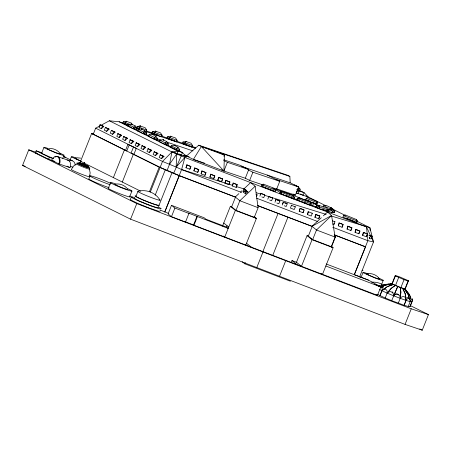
<?xml version="1.0" encoding="UTF-8"?>
<svg xmlns="http://www.w3.org/2000/svg" width="451" height="451" viewBox="0 0 451 451"><rect width="100%" height="100%" fill="white"/><g stroke="black" fill="none" stroke-linecap="round" stroke-linejoin="round"><path stroke-width="0.68" d="M400.223 298.337A3.704 3.647 -46.6 0 0 393.593 295.783L400.223 298.337L400.843 292.18L400.296 287.45L397.686 286.447L391.682 300.659L385.216 297.964M256.162 218.233L254.279 217.348L258.119 207.708L239.853 200.729L235.281 197.008L179.188 175.586L167.152 170.281L169.553 164.249L171.932 151.942L178.06 151.091L182.503 152.59L186.539 156.88L171.932 151.942L109.339 120.795L101.018 125.282M89.422 176.741L90.161 172.942L89.411 169.142M299.222 211.288L299.926 208.328L304.109 210.048L303.038 212.737L299.222 211.288L300.293 208.599M303.038 212.737L303.461 210.961M307.424 214.586L308.129 211.62L312.312 213.346L311.241 216.035L307.424 214.586L308.495 211.897M314.933 217.326L315.638 214.366L319.821 216.085L318.75 218.774L314.933 217.326L316.004 214.642L315.638 214.366M318.75 218.774L319.455 215.815M332.624 224L333.898 224.48L334.174 223.296M338.289 225.833L338.994 222.867L343.177 224.592L342.106 227.281L338.289 225.833L339.361 223.144M342.106 227.281L342.67 224.908M347.061 229.108L347.76 226.143L351.943 227.868L350.878 230.557L347.061 229.108L348.127 226.419L347.76 226.143M350.878 230.557L351.577 227.592M358.872 233.776L359.577 230.816L359.943 231.092L358.872 233.776L355.055 232.333L355.76 229.367L358.303 230.331M362.604 235.349L363.309 232.389L367.492 234.108L366.421 236.798L362.604 235.349L363.675 232.665M366.421 236.798L366.843 235.022M186.009 167.766L186.793 164.835L190.931 166.554L189.86 169.243L186.009 167.766L187.08 165.077L186.793 164.835M189.86 169.243L190.643 166.306M193.896 170.861L194.674 167.93L198.812 169.649L197.747 172.338L193.896 170.861L194.962 168.172L194.674 167.93M197.747 172.338L198.525 169.401M201.09 173.872L201.873 170.935L206.011 172.654L204.94 175.343L201.09 173.872L202.161 171.183L201.873 170.935M204.94 175.343L205.724 172.412M209.912 177.125L210.696 174.187L214.834 175.907L213.763 178.596L209.912 177.125L210.983 174.436L210.696 174.187M213.763 178.596L214.546 175.665M217.799 180.22L218.577 177.282L222.715 179.002L221.65 181.691L217.799 180.22L218.865 177.531L218.577 177.282M221.65 181.691L222.428 178.759M224.993 183.224L225.776 180.293L229.914 182.012L228.843 184.701L224.993 183.224L226.064 180.535L225.776 180.293M228.843 184.701L229.627 181.764M236.984 184.504L237.271 184.752L236.2 187.441L232.35 185.964L233.133 183.033L236.341 184.262M236.2 187.441L236.826 185.09M275.431 200.52L275.747 199.348L279.885 201.073L278.814 203.756L276.891 203.023M282.636 203.846L282.946 202.674M168.77 213.498L164.745 211.874L181.59 169.553L184.91 157.461L171.932 151.942L162.501 161.435L150.301 192.092M410.162 305.507L428.45 314.606L422.243 330.205L405.06 324.399L130.576 219.18L22.55 165.421L28.757 149.822L36.08 152.303M54.898 161.396L48.561 159.271L35.398 152.782L36.176 150.82L42.011 152.776M48.415 148.576L44.66 147.325L43.843 147.618L41.56 153.351L53.432 158.589M48.561 159.271L49.339 157.314L36.176 150.82M62.757 158.329L64.025 155.144L59.498 152.923M70.074 160.082L71.343 156.892L72.34 156.672L76.788 158.171M79.85 163.115L91.621 133.535L93.571 134.189M99.829 125.925L95.663 128.169L93.261 134.206L126.754 151.017L129.155 144.98L127.949 144.235L125.547 150.273M100.066 124.848L99 127.537L101.351 128.704L103.815 126.489L100.066 124.848L103.815 126.489M101.351 128.704L102.416 126.015M105.382 127.492L104.311 130.181L106.661 131.348L109.125 129.133L105.382 127.492L109.125 129.133M106.661 131.348L107.733 128.659M90.059 175.811L88.886 178.759A14.037 0.93 21.7 0 0 94.879 182.119A14.037 0.93 21.7 0 0 109.069 187.717M111.346 130.463L110.275 133.146L112.626 134.319L115.09 132.104L111.346 130.463L115.09 132.104M112.626 134.319L113.697 131.63M117.869 133.705L116.803 136.394L119.149 137.566L121.612 135.345L117.869 133.705L121.612 135.345M128.343 125.53L125.034 124.408L126.348 121.353L123.315 121.815L122.74 123.27L128.033 125.062M119.149 137.566L120.22 134.877M133.265 128.202L136.478 129.781L133.208 128.67L127.791 125.959L128.372 124.51L131.455 124.036L132.228 124.352L131.799 124.211M123.726 136.619L122.655 139.308L125.006 140.475L127.47 138.26L123.726 136.619L127.47 138.26M125.006 140.475L126.077 137.792M110.636 182.463L108.358 188.18A11.63 0.772 21.7 0 0 119.03 193.389A11.63 0.772 21.7 0 0 129.561 196.563M113.381 177.615L124.425 149.856M133.208 128.67L133.789 127.216L135.176 125.897L136.856 128.259L136.275 129.708M130.108 139.799L129.042 142.488L131.388 143.655L133.851 141.439L130.108 139.799L133.851 141.439M139.725 128.986L136.416 127.87L138.863 129.087L140.176 126.026L137.143 126.494L136.568 127.943L139.878 129.065M131.388 143.655L132.459 140.966M143.26 133.146L146.271 134.652L143.001 133.541L137.583 130.835L138.164 129.381L141.248 128.907L142.02 129.228L141.676 129.054M133.44 147.111L131.038 153.148L133.885 154.417L136.287 148.385L129.155 144.98M136.202 142.832L135.131 145.515L137.482 146.688L139.945 144.472L136.202 142.832L139.945 144.472M122.306 182.052L133.355 154.298M137.482 146.688L138.553 143.999M143.001 133.541L143.576 132.092L144.963 130.767L146.643 133.13L146.068 134.584L143.66 133.378M140.176 126.026L139.861 125.868L145.177 127.718L146.727 130.097L146.147 131.551L144.822 131.1M142.014 145.724L140.943 148.407L143.294 149.58L145.758 147.364L142.014 145.724L145.758 147.364M152.551 134.466L149.039 134.793L148.458 136.247L153.876 138.953L157.151 140.064L154.141 138.558M143.294 149.58L144.365 146.891M155.578 131.235L155.257 131.072L160.579 132.927L162.123 135.306L161.548 136.754L154.259 134.291L155.578 131.235L152.545 131.698L151.964 133.152L158.589 135.39M148.052 148.729L146.981 151.412L149.332 152.585L151.795 150.369L148.052 148.729L151.795 150.369M129.589 196.895L131.861 191.185M153.876 138.953L154.456 137.504L155.843 136.179L157.523 138.542L156.942 139.996M134.477 197.594L132.47 196.924L131.162 197.318L130.215 199.692L137.713 203.378L149.631 208.193L158.977 211.322L160.291 210.927M149.332 152.585L150.403 149.895M154.197 151.784L153.131 154.473L155.477 155.64L157.94 153.425L154.197 151.784L157.94 153.425M163.341 139.906L163.769 140.052L162.997 139.737L159.913 140.205L159.338 141.659L164.756 144.365L168.026 145.476L165.015 143.97M155.477 155.64L156.548 152.957M130.576 219.18L136.783 203.587L28.757 149.822M160.246 154.794L159.18 157.484L161.531 158.656L163.995 156.435L160.246 154.794L163.995 156.435M170.608 136.315L167.575 136.777L166.994 138.231L174.278 140.695L166.842 138.153L176.572 141.834L177.153 140.385L175.602 138.006L170.286 136.157L170.608 136.315L169.288 139.37M164.756 144.365L165.331 142.916L166.718 141.591L168.398 143.954L167.823 145.408M161.531 158.656L162.597 155.967M149.439 191.692L159.197 167.163L91.621 133.535M174.283 148.61L179.306 151.091L176.031 149.98L170.613 147.268L171.194 145.82L174.278 145.346L175.05 145.662L174.622 145.521M155.195 195.165L165.252 169.892L131.94 153.453M176.031 149.98L176.612 148.526L177.998 147.206L179.678 149.569L179.098 151.017M186.021 141.524L185.705 141.366L191.021 143.215L192.571 145.594L191.991 147.049L184.707 144.585L186.021 141.524L182.988 141.992L182.413 143.441L189.037 145.679M158.572 206.451L171.983 172.756L165.252 169.892M173.736 173.083L181.308 155.787M164.84 211.998L179.278 175.71L171.983 172.756M171.51 205.318L168.082 213.932L171.465 216.689L185.508 222.05L188.935 213.436L188.507 213.086L228.189 228.426L226.537 227.078L205.91 219.203L204.185 217.794L171.51 205.318L174.892 208.069L188.935 213.436M171.465 216.689L174.892 208.069M95.663 128.169L162.501 161.435L176.138 167.05L184.91 157.461L366.494 226.921L367.858 240.682L354.339 274.642L368.54 280.15L380.785 286.988L377.453 295.349L193.964 225.28L193.535 224.931L196.963 216.311M193.964 225.28L197.391 216.66M223.91 156.3L224.384 155.105L219.237 152.545M223.707 160.483L227.383 162.309L223.916 171.019L193.383 159.4L186.5 155.973L198.778 145.216L287.281 175.135L289.863 176.42L290.19 182.632M232.35 185.964L233.421 183.275L233.133 183.033M222.501 226.12L230.376 206.332L231.651 206.817L236.64 210.882M231.651 206.817L235.484 197.172L179.278 175.71M262.093 184.622L249.651 180.417L245.288 178.246L248.755 169.537L240.603 165.478L223.764 159.789M226.537 227.078L227.078 225.72M230.376 206.332L235.366 210.397L224.761 237.04L223.521 236.031M243.985 189.003L242.914 191.692L243.563 192.244L246.353 190.215L243.985 189.003L245.71 189.662M243.563 192.244L244.634 189.555M249.651 180.417L252.904 172.237L248.54 170.066M247.486 191.342L245.761 190.683L244.696 193.372L245.338 193.919L247.571 192.295M245.338 193.919L246.409 191.23L245.761 190.683M256.495 196.518L257.138 194.905L256.489 194.353M261.163 186.139L261.743 184.69L263.395 184.138L274.834 188.524L275.764 190.322L275.189 191.776L261.163 186.139L266.423 188.135M262.037 186.793L263.531 184.239M259.889 196.179L260.954 193.49L260.667 193.248M264.517 194.719L264.805 194.967L263.734 197.656L261.811 196.918M254.054 216.514L256.405 218.431L245.801 245.073L244.803 244.262M267.77 199.274L268.841 196.591L268.548 196.343M290.382 281.21L244.741 263.779L245.254 262.505M272.398 197.814L272.686 198.062L271.62 200.751L269.692 200.013M267.24 175.084L279.755 181.313L276.502 189.493L272.573 188.163M274.963 202.285L276.035 199.596M279.744 193.293L280.325 191.844L281.976 191.292L293.415 195.678L294.351 197.476L293.77 198.93L279.744 193.293L283.69 194.787M280.618 193.947L282.117 191.393M262.758 251.923L278.075 213.436M256.794 267.561L263.001 251.968M282.32 205.025L283.391 202.336L283.104 202.087M286.954 203.564L287.242 203.807L286.171 206.496L284.248 205.757M276.192 188.704L295.382 195.193L298.635 187.013L290.405 182.914L241.702 166.453M291.183 205.12L291.47 205.363L290.405 208.052L294.255 209.529L295.32 206.84L295.033 206.592M272.624 255.689L287.935 217.202M297.175 189.86L299.605 190.683L300.186 189.228L298.269 186.753L294.497 184.876M296.634 199.748L297.215 198.293L299.002 197.848L310.305 202.127L311.235 203.931L310.66 205.38L296.634 199.748L299.267 200.746M297.508 200.396L298.866 197.741L299.701 198.107M305.671 199.816L306.252 198.367L307.847 197.594L316.822 201.321L317.69 202.792L317.115 204.247L316.117 204.156L305.671 199.816L309.741 201.185M279.53 276.277L285.737 260.678M312.52 205.915L313.507 203.435L299.154 197.594L275.178 189.02M291.256 262.409L291.994 260.554L296.465 262.262L301.46 266.327L312.064 239.684L307.069 235.619L296.465 262.262M316.117 204.156L316.692 202.702L316.664 201.309M315.796 207.139L316.371 205.69L318.846 205.419L326.355 207.719L328.204 209.788L327.629 211.243L318.885 208.565L315.796 207.139L318.485 207.962M318.885 208.565L319.466 207.116L318.846 205.419L318.355 205.194L319.308 205.566M323.378 215.82L327.527 212.015L331.57 215.505L316.501 229.982L312.661 239.622L308.343 236.104L312.182 226.458L257.696 205.656M323.113 207.15L323.694 205.701L326.039 205.306L331.615 208.08L333.424 210.025L330.183 208.926L323.694 205.701M327.877 210.961L328.452 209.512L332.979 209.101L334.901 211.107L334.321 212.556L331.874 212.601L327.877 210.961L329.1 210.938M331.874 212.601L332.449 211.153L330.239 208.881L331.006 209.14M333.898 224.48L334.963 221.796L334.597 221.52M331.271 246.731L335.11 237.085L331.57 215.505L311.979 226.295L257.487 205.487M331.367 247.154L335.984 235.552L334.163 235.033M331.406 246.336L333.097 247.717L322.499 274.366L321.501 273.548M356.172 222.552L356.747 221.103L356.561 219.592L345.178 214.93L343.51 215.674L342.929 217.123L356.91 222.54L357.491 221.086L356.442 219.598M355.055 232.333L356.127 229.644L355.76 229.367M334.529 234.909L365.547 246.838L354.339 274.642M369.397 238.523L370.468 235.839L372.081 236.2L371.01 238.889L369.397 238.523L369.189 237.175M359.52 277.1L373.513 241.945L369.882 227.67L356.685 221.103M360.924 277.754L362.954 272.658L363.946 272.438L368.399 273.932M380.977 286.002L383.26 280.268L378.304 277.816M387.15 293.105L385.227 297.97L379.939 295.563L381.873 290.703L387.347 286.56L393.233 284.513L395.318 285.46L391.254 288.341L387.15 293.105L381.873 290.703A3.704 2.977 -73.4 0 1 385.566 289.277A3.704 2.977 -73.4 0 1 387.161 293.111A3.704 3.597 -83.7 0 1 393.616 295.8L397.805 286.492L395.256 285.432L391.22 288.33L387.161 293.111L393.616 295.8M395.149 275.798L391.958 283.826L400.843 287.687L404.908 289.023L405.297 288.764L408.488 280.742L399.603 276.88L395.533 275.538L395.149 275.798L404.034 279.659L408.104 280.996L408.488 280.742M392.342 283.566L395.29 276.159M395.476 285.534L398.673 277.506M400.843 287.687L404.034 279.659M398.289 303.202L400.229 298.342L400.877 292.192L400.37 287.479L402.653 288.279L405.161 293.702L406.024 300.377L404.09 305.237L391.66 300.648M404.908 289.023L408.104 280.996M409.824 300.366L408.262 294.644L404.35 288.809L402.737 288.33L405.235 293.748L406.08 300.422L404.147 305.282L408.24 306.494L410.173 301.634A3.704 2.182 -65.5 0 0 409.175 298.404L407.05 297.435M411.876 301.815L410.156 301.629A3.704 0.851 -67.4 0 1 412.062 299.092A3.704 0.851 -67.4 0 1 411.876 301.815L409.942 306.674L408.223 306.488M410.032 306.703L411.966 301.837A3.704 0.62 -68.9 0 0 412.535 298.771M405.06 324.399L411.267 308.8L428.45 314.606M289.863 176.42L201.366 146.502L193.383 159.4L204.574 163.183M169.553 164.249L176.781 153.864L176.138 167.05L181.59 169.553L241.601 192.47M243.98 188.845L250.626 182.599L255.142 186.274L239.853 200.729L236.014 210.375L254.279 217.348M235.281 197.008L238.861 193.648M240.4 192.205L241.933 190.762M321.304 217.726L311.979 226.295L316.501 229.982L335.11 237.085L334.512 235.106M330.183 208.926L331.615 208.08L330.752 207.736L331.271 207.911M380.644 286.486L384.218 284.598L392.257 283.549M380.723 286.537L384.297 284.643M64.025 155.144L63.202 155.432L56.95 153.351L43.843 147.618M362.057 270.431L363.055 270.211M383.26 280.268L382.262 280.488L375.903 278.346L362.954 272.658M388.903 284.164L387.556 284.406L388.931 284.169M332.979 209.101L328.452 209.512L332.449 211.153L334.901 211.107L333.757 210.634M296.431 191.387L299.199 191.021L304.137 192.69L308.292 197.025L296.222 192.943M344.248 215.657L343.51 215.674L357.491 221.086M49.272 148.469C52.964 148.255 56.719 149.749 59.273 152.421M76.85 157.788L80.644 158.143M116.702 183.969C120.394 183.76 124.149 185.254 126.703 187.932M368.461 273.548C372.154 273.345 375.908 274.839 378.462 277.517M317.69 202.792L306.252 198.367M109.339 120.795L119.132 121.764L124.459 123.563M84.737 162.788L84.309 162.619L84.737 162.794M331.53 216.074L369.882 227.67L370.164 230.438M369.414 235.275L372.081 236.2M410.173 301.634L406.08 300.422A3.704 2.182 -65.5 0 1 409.175 298.404M321.845 208.993L323.863 209.608M316.534 206.941L310.468 204.822M181.59 169.553L232.688 185.406M236.053 186.449L244.792 189.161M256.224 192.707L260.932 194.167M264.292 195.21L326.152 214.405M58.083 156.801L68.541 160.308M49.339 157.314L53.229 158.617M35.398 152.782L37.343 153.436M58.895 163.893A6.376 4.07 -71.5 0 0 57.424 156.582A6.376 4.07 -71.5 0 0 51.572 160.28L58.895 163.893L70.012 167.625A6.376 4.07 -71.5 0 0 67.03 160.06M130.243 124.527L123.315 121.815M146.727 130.097L137.143 126.494M177.153 140.385L167.575 136.777M192.571 145.594L182.988 141.992M135.774 127.391L137.769 128.061M146.423 130.987L153.746 133.462M161.069 135.937L168.392 138.412M176.375 141.112L184.363 143.813M191.686 146.293L195.683 147.64M127.881 124.983L122.582 123.191L125.034 124.408M158.436 135.311L151.812 133.073L154.259 134.291M188.879 145.605L182.26 143.367L184.707 144.585M136.856 128.259L133.789 127.216L128.372 124.51M136.174 128.259L139.5 129.386M144.822 131.185L195.384 148.278M127.791 125.959L130.243 126.793M152.466 134.494L152.895 134.64M146.643 133.13L143.576 132.092L138.164 129.381M137.583 130.835L140.035 131.664M157.523 138.542L154.456 137.504L149.039 134.793M227.383 162.309L248.755 169.537M156.903 138.722L160.906 140.075M166.915 142.11L192.949 150.91M297.497 186.438L298.269 186.753M275.476 179.182L298.635 187.013M252.904 172.237L279.755 181.313M168.398 143.954L165.331 142.916L159.913 140.205M297.75 188.405L300.186 189.228M179.678 149.569L176.612 148.526L171.194 145.82M170.613 147.268L173.889 148.379M184.978 155.043L186.224 155.465M184.78 155.144L186.652 155.781M184.639 155.341L189.172 156.875M245.288 178.246L223.916 171.019L221.469 169.801M92.359 133.902L94.592 134.657M159.197 167.163L167.152 170.281M70.418 166.374L72.932 167.225M374.708 284.209L380.526 286.176M22.55 165.421L25.211 166.323M376.974 285.382L379.584 286.267M381.343 287.214L383.66 288.026M201.366 146.502L224.384 155.105L223.916 171.019L201.366 146.502L198.778 145.216M275.764 190.322L261.743 184.69M294.351 197.476L280.325 191.844M267.736 188.631L274.315 191.123M285.663 195.537L287.637 196.286M288.95 196.783L292.237 198.028M301.894 201.738L306.5 203.486M307.813 203.982L309.786 204.731M339.631 223.11L342.174 224.074M348.127 226.419L351.943 227.868M301.2 208.807L303.106 209.535M356.127 229.644L359.943 231.092M363.94 232.626L365.214 233.111M316.004 214.642L319.821 216.085M332.421 220.827L334.963 221.796M285.816 195.441L287.772 196.191M291.69 197.685L297.559 199.928M304.735 202.674L306.691 203.424M256.67 198.226L317.769 221.554M332.776 227.287L367.858 240.682L373.513 241.945L371.466 237.559M334.681 235.056L365.547 246.838M307.069 235.619L308.343 236.104M311.393 239.137L332.432 247.171M235.366 210.397L256.405 218.431M312.064 239.684L333.097 247.717M326.186 263.976L368.54 280.15M325.825 266L380.785 286.988M193.535 224.931L185.079 221.7L185.508 222.05M187.08 165.077L190.931 166.554M261.952 193.738L263.232 194.229M194.962 168.172L198.812 169.649M260.954 193.49L264.805 194.967M210.983 174.436L214.834 175.907M268.841 196.591L272.686 198.062M285.026 202.826L286.312 203.316M202.161 171.183L206.011 172.654M218.865 177.531L222.715 179.002M276.39 199.596L278.955 200.577M283.391 202.336L287.242 203.807M291.47 205.363L295.32 206.84M233.421 183.275L237.271 184.752M226.064 180.535L229.914 182.012M255.988 194.466L257.138 194.905M246.409 191.23L248.129 191.889M136.783 203.587L411.267 308.8M160.161 210.076L164.745 211.874M81.219 161.34L71.343 156.892M333.176 212.088L334.321 212.556M346.193 218.143L354.39 221.503M355.647 222.022L356.91 222.54M312.199 202.206L317.115 204.247M368.879 235.151L370.468 235.839M326.969 209.219L328.204 209.788L319.466 207.116L316.371 205.69M324.534 209.816L327.629 211.243M313.507 203.435L319.02 205.994M158.109 207.02L161.232 208.554L159.925 208.948L150.572 205.819L138.66 201.005L131.162 197.318M66.962 166.12L70.012 167.625M297.835 189.555L304.137 192.69L303.111 195.272L300.591 194.015M297.773 189.77L299.605 190.683M296.673 189.764L299.199 191.021L298.173 193.603L296.279 192.662M305.868 195.819L325.261 205.47M331.547 208.593L345.37 215.477M327.246 209.208L329.016 210.087M293.026 194.02L295.382 195.193M186.162 141.524L186.483 141.682M170.749 136.309L171.064 136.473M189.696 145.904L191.991 147.049M155.719 131.23L156.035 131.388M174.853 140.977L176.572 141.834M160.973 134.731L162.123 135.306L152.545 131.698M140.317 126.026L140.639 126.184M126.489 121.347L126.81 121.511M126.348 121.353L126.026 121.195L131.348 123.044L132.583 124.944M134.432 128.67L138.181 130.531M144.421 133.637L148.791 135.813M154.411 138.609L160.026 141.405M166.272 144.512L171.267 146.998M177.508 150.104L182.503 152.59L181.477 155.172L178.979 153.926M119.132 121.764L178.06 151.091L177.034 153.667L173.911 152.117M183.422 155.33L186.539 156.88M380.695 285.229L381.952 285.855M419.723 328.948L422.243 330.205M80.577 161.289L140.588 191.151M72.295 160.759L64.273 156.768A6.376 4.978 -63.5 0 1 65.84 157.771M129.741 195.976L132.244 197.222M152.122 134.325L155.843 136.179M162.997 139.737L166.718 141.591M174.278 145.346L177.998 147.206M131.455 124.036L135.176 125.897M141.248 128.907L144.963 130.767M275.138 189.516L280.223 192.374M379.736 289.542L381.986 290.726L387.426 286.577L393.272 284.502L391.547 283.442M377.803 294.402L380.052 295.591L381.986 290.726A3.704 1.945 -70.6 0 0 380.464 287.152M376.23 294.666L377.453 295.349M310.361 203.277L311.235 203.931L297.215 198.293M292.896 198.277L293.77 198.93M367.125 233.838L367.492 234.108M342.811 224.316L343.177 224.592M311.945 213.069L312.312 213.346M303.743 209.771L304.109 210.048M291.994 260.554L296.983 264.619M223.741 223.003L228.73 227.067M246.353 243.128L251.342 247.193M242.249 261.749L244.741 263.779M279.597 200.825L279.885 201.073M404.699 288.555L409.593 294.802L410.884 298.641M159.863 199.889C155.37 192.498 146.237 189.116 137.95 191.309L136.005 196.196A12.042 0.801 21.7 0 0 145.532 200.937A12.042 0.801 21.7 0 0 158.171 205.211M404.987 288.871L409.502 294.774L410.799 298.613M404.31 288.798L408.234 294.638L409.457 299.086M366.494 226.921L370.88 236.307M255.142 186.274L258.119 207.708M293.415 195.678L293.471 196.828M110.241 184.769A14.037 0.93 21.7 0 1 92.974 177.745A14.037 0.93 21.7 0 1 93.594 176.651A14.037 0.93 21.7 0 1 110.997 183.45M158.758 205.092A12.972 0.857 21.7 0 1 146.192 201.27A12.972 0.857 21.7 0 1 135.988 195.948M158.138 207.793A12.972 0.857 21.7 0 1 142.978 202.55A12.972 0.857 21.7 0 1 135.103 198.181M159.107 199.432A12.042 0.801 21.7 0 1 149.298 196.783A12.042 0.801 21.7 0 1 138.733 191.404M127.205 188.49A11.63 0.772 21.7 0 1 129.099 190.502A11.63 0.772 21.7 0 1 112.57 183.878A11.63 0.772 21.7 0 1 116.409 184.166M85.228 164.756A5.175 0.344 21.7 0 1 87.206 166.154A5.175 0.344 21.7 0 1 79.213 162.839A5.175 0.344 21.7 0 1 84.619 164.502M85.312 164.767A5.497 0.366 21.7 0 1 87.86 166.385A5.497 0.366 21.7 0 1 79.494 163.048A5.497 0.366 21.7 0 1 82.674 163.713M88.7 167.394A6.996 0.462 21.7 0 1 87.787 167.687A6.996 0.462 21.7 0 1 79.218 164.311A6.996 0.462 21.7 0 1 77.888 163.138M87.562 167.005A5.497 0.366 21.7 0 1 86.846 167.236A5.497 0.366 21.7 0 1 80.109 164.581A5.497 0.366 21.7 0 1 79.066 163.657M89.349 168.922A6.996 0.462 21.7 0 1 83.17 167.084A6.996 0.462 21.7 0 1 76.602 163.899L73.462 166.109L71.393 169.367A9.843 0.654 21.7 0 0 80.633 173.844A9.843 0.654 21.7 0 0 89.332 176.431M88.159 167.152A5.175 0.344 21.7 0 1 87.528 167.18M86.237 166.774A5.175 0.344 21.7 0 1 84.517 166.148M80.892 164.666A5.175 0.344 21.7 0 1 79.534 164.029M78.773 163.595A5.175 0.344 21.7 0 1 79.399 163.566M379.167 278.673A7.036 0.468 21.7 0 1 372.199 276.598A7.036 0.468 21.7 0 1 367.954 274.112M371.534 282.208A29.101 22.713 -63.5 0 1 383.147 285.026M379.139 285.866A3.704 0.851 -67.4 0 1 379.652 285.573M378.84 286.019A3.704 0.62 -68.9 0 1 379.263 286.408M405.596 297.925A3.704 1.945 -70.6 0 1 406.21 297.186M410.376 297.44A3.704 1.945 -70.6 0 1 410.985 298.167M392.128 291.898A3.704 3.597 -83.7 0 1 393.041 292.457M394.918 294.097A3.704 3.647 -46.6 0 1 395.984 293.855M396.525 293.849A3.704 3.647 -46.6 0 1 397.585 294.086M398.07 294.317A3.704 3.647 -46.6 0 1 398.921 294.982M127.407 189.087A7.036 0.468 21.7 0 1 121.291 187.357A7.036 0.468 21.7 0 1 115.326 184.301M54.943 157.157A6.376 4.07 -71.5 0 1 59.267 157.878A6.376 4.07 -71.5 0 1 59.555 164.113M59.938 153.56A7.036 0.468 21.7 0 1 54.019 151.914A7.036 0.468 21.7 0 1 47.862 148.791M80.588 160.838A7.036 0.468 21.7 0 1 75.48 158.121M69.071 160.945A6.376 4.978 -63.5 0 1 75.21 165.021M63.766 156.52A6.376 4.978 -63.5 0 1 65.339 157.517M384.917 285.252L380.903 287.603L384.928 285.257L391.919 283.786L384.928 285.257M385.543 284.773L384.325 285.477L385.566 284.778M83.751 163.707L84.444 164.001L83.751 163.707M406.024 300.377L400.229 298.342A3.704 3.151 -62.1 0 1 404.169 296.735A3.704 3.151 -62.1 0 1 406.024 300.377"/></g></svg>
